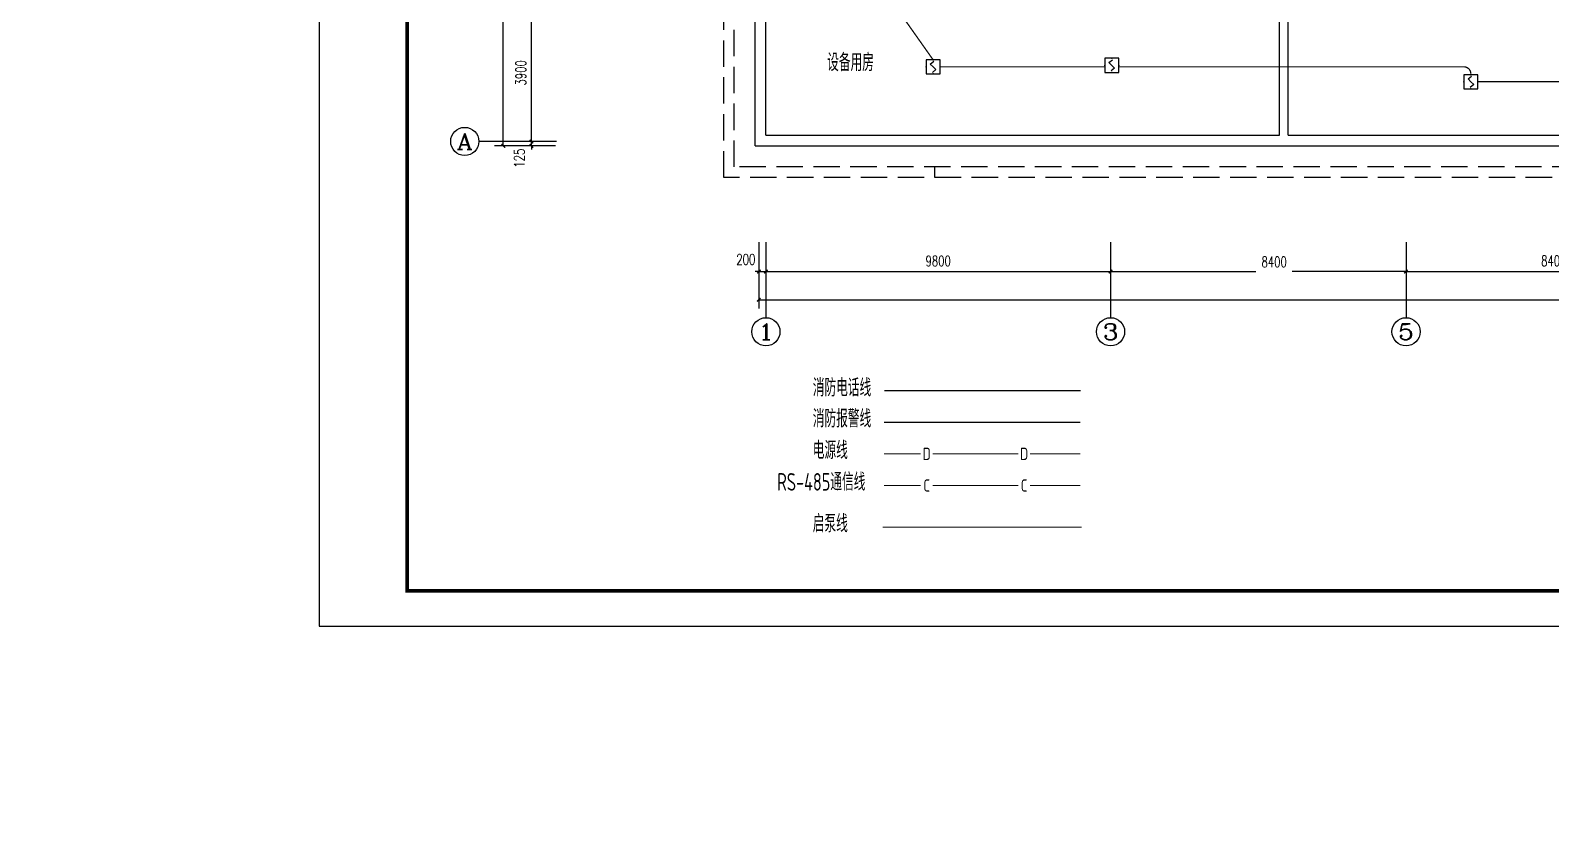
# Model space of a CAD drawing. Extents: x 2166032 to 5302137, y 581493 to 2416206.
# Drawn here: x 2544354 to 2587574, y 1240587 to 1262773 of the extents above; entities that cross this region are included whole.
import ezdxf
from ezdxf.enums import TextEntityAlignment as Align

# ---------------------------------------------------------------- set-up
doc = ezdxf.new("R2010")
doc.units = 0
doc.header["$LTSCALE"] = 1000
doc.header["$MEASUREMENT"] = 0
doc.linetypes.add('CENTER2', pattern=[1.14, 0.75, -0.13, 0.13, -0.13])
doc.linetypes.add('DASH', pattern=[0.35, 0.25, -0.1])
for name, color, linetype in [('AXIS', 3, 'Continuous'), ('AXIS_TEXT', 7, 'Continuous'), ('EQUIP-消防', 3, 'Continuous'), ('PUB_TEXT', 7, 'Continuous'), ('PUB_TITLE', 137, 'Continuous'), ('SIG_TEXT', 7, 'Continuous'), ('WALL', 8, 'Continuous'), ('WIRE-控制', 4, 'TG_F'), ('WIRE-消防', 4, 'Continuous'), ('WIRE-照明', 1, 'Continuous'), ('WIRE-电话', 4, 'CENTER2'), ('地沟', 8, 'Continuous')]:
    doc.layers.add(name, color=color, linetype=linetype)
doc.styles.add('_TCH_AXIS', font='complex_.ttf')
doc.styles.add('_TEL_DIM', font='@tssdeng.shx', dxfattribs={"width": 0.8, "height": 3.5, "bigfont": '!tssdchn.shx'})
doc.styles.add('COMPLEX', font='complex_.ttf')
doc.styles.add('DIM_FONT', font='simplex_.ttf', dxfattribs={"width": 0.7})
doc.styles.get("Standard").update_dxf_attribs({"font": 'tssdeng.shx', "bigfont": 'tssdchn.shx'})
doc.styles.add('TG_LINETYPE', font='SIMPLEX', dxfattribs={"width": 0.8, "height": 3, "bigfont": 'HZTXT'})
doc.styles.add('TG_LINETYPE_THUND', font='SIMPLEX', dxfattribs={"width": 0.8, "height": 5.5, "bigfont": 'HZTXT'})
doc.styles.add('TSSD_REIN', font='tssdeng.shx', dxfattribs={"width": 0.7, "bigfont": 'tssdchn.shx'})
doc.linetypes.add('TG_F', pattern='A,2,-0.3,["F",TG_LINETYPE,S=0.1,R=0,X=-0.23,Y=-0.15],0', length=2.3)
doc.linetypes.add('TG_×', pattern='A,2,0,["×",TG_LINETYPE_THUND,S=0.1,R=0,X=-0.23,Y=-0.21],0', length=2)
doc.dimstyles.new('DIMN', dxfattribs={"dimtxt": 300, "dimasz": 100, "dimexe": 250, "dimexo": 300, "dimgap": 150, "dimtad": 1, "dimdec": 0, "dimzin": 0, "dimdsep": 46, "dimtxsty": 'DIM_FONT', "dimblk": 'ARCHTICK', "dimcen": 0.09, "dimclrt": 7, "dimazin": 2, "dimtfac": 1, "dimtdec": 0, "dimtix": 1, "dimtmove": 2, "dimatfit": 3, "dimldrblk": 'ARCHTICK', "dimfxl": 1, "dimtolj": 1, "dimtzin": 0, "dimarcsym": 0})

# ---------------------------------------------------------------- blocks, each defined once
blk = doc.blocks.new('$equip$00001700')
for p, q in [((-0.5, 0.5), (-0.5, -0.5)), ((0.5, 0.5), (-0.5, 0.5)), ((-0.2, 0.2), (0.05, 0.4)), ((0, 0), (-0.2, 0.2)), ((0, 0), (0.2, -0.2)), ((0.5, -0.5), (0.5, 0.5)), ((-0.5, -0.5), (0.5, -0.5)), ((0.2, -0.2), (-0.05, -0.4))]:
    blk.add_line(p, q)
for p in [(-0.5, 0), (0, 0.5), (0.5, 0), (0, -0.5)]:
    blk.add_point(p)
at = {"flags": 1}
for tag, height, p in [('A', 0.00002, (0, 0)), ('B', 0.4, (0.75, -0.2))]:
    blk.add_attdef(tag, text='', height=height, dxfattribs=at).set_placement(p, align=Align.MIDDLE_CENTER)
blk = doc.blocks.new('_ArchTick')
at = {"color": 0, "linetype": 'ByBlock', "const_width": 0.4}
blk.add_lwpolyline([(-0.5, -0.5), (0.5, 0.5)], dxfattribs=at)
blk = doc.blocks.new('*D2650')
at = {"layer": 'AXIS', "color": 0, "lineweight": -2}
for p, q in [((2565064, 1256748), (2565064, 1255665)), ((2565264, 1256748), (2565264, 1255665)), ((2565064, 1255915), (2564964, 1255915)), ((2565064, 1255915), (2565264, 1255915)), ((2565264, 1255915), (2565364, 1255915))]:
    blk.add_line(p, q, dxfattribs=at)
at = {"layer": 'Defpoints', "color": 0}
for p in [(2565064, 1257048), (2565264, 1257048), (2565264, 1255915)]:
    blk.add_point(p, dxfattribs=at)
at = {"layer": 'AXIS', "color": 0, "lineweight": -2, "xscale": 100, "yscale": 100, "zscale": 100}
blk.add_blockref('_ArchTick', (2565064, 1255915), dxfattribs=at)
at = {"layer": 'AXIS', "color": 0, "lineweight": -2, "xscale": 100, "yscale": 100, "zscale": 100, "rotation": 180}
blk.add_blockref('_ArchTick', (2565264, 1255915), dxfattribs=at)
at = {"layer": 'AXIS', "color": 7, "insert": (2564694, 1256260), "char_height": 300, "attachment_point": 5, "style": 'DIM_FONT'}
blk.add_mtext('\\A1;200', dxfattribs=at)
blk = doc.blocks.new('*D2651')
at = {"layer": 'AXIS', "color": 0, "lineweight": -2}
for p, q in [((2565264, 1256748), (2565264, 1255665)), ((2575064, 1256748), (2575064, 1255665)), ((2565264, 1255915), (2575064, 1255915))]:
    blk.add_line(p, q, dxfattribs=at)
at = {"layer": 'Defpoints', "color": 0}
for p in [(2565264, 1257048), (2575064, 1257048), (2575064, 1255915)]:
    blk.add_point(p, dxfattribs=at)
at = {"layer": 'AXIS', "color": 0, "lineweight": -2, "xscale": 100, "yscale": 100, "zscale": 100, "rotation": 180}
blk.add_blockref('_ArchTick', (2565264, 1255915), dxfattribs=at)
at = {"layer": 'AXIS', "color": 0, "lineweight": -2, "xscale": 100, "yscale": 100, "zscale": 100}
blk.add_blockref('_ArchTick', (2575064, 1255915), dxfattribs=at)
at = {"layer": 'AXIS', "color": 7, "insert": (2570164, 1256217), "char_height": 300, "attachment_point": 5, "style": 'DIM_FONT'}
blk.add_mtext('\\A1;9800', dxfattribs=at)
blk = doc.blocks.new('*D2652')
at = {"layer": 'AXIS', "color": 0, "lineweight": -2}
for p, q in [((2575064, 1256748), (2575064, 1255665)), ((2583464, 1256748), (2583464, 1255665)), ((2575064, 1255915), (2579198, 1255915)), ((2583464, 1255915), (2580231, 1255915))]:
    blk.add_line(p, q, dxfattribs=at)
at = {"layer": 'Defpoints', "color": 0}
for p in [(2575064, 1257048), (2583464, 1257048), (2583464, 1255915)]:
    blk.add_point(p, dxfattribs=at)
at = {"layer": 'AXIS', "color": 0, "lineweight": -2, "xscale": 100, "yscale": 100, "zscale": 100, "rotation": 180}
blk.add_blockref('_ArchTick', (2575064, 1255915), dxfattribs=at)
at = {"layer": 'AXIS', "color": 0, "lineweight": -2, "xscale": 100, "yscale": 100, "zscale": 100}
blk.add_blockref('_ArchTick', (2583464, 1255915), dxfattribs=at)
at = {"layer": 'AXIS', "color": 7, "insert": (2579714, 1256190), "char_height": 300, "attachment_point": 5, "style": 'DIM_FONT'}
blk.add_mtext('\\A1;8400', dxfattribs=at)
blk = doc.blocks.new('*D2653')
at = {"layer": 'AXIS', "color": 0, "lineweight": -2}
for p, q in [((2583464, 1256748), (2583464, 1255665)), ((2591864, 1256748), (2591864, 1255665)), ((2583464, 1255915), (2591864, 1255915))]:
    blk.add_line(p, q, dxfattribs=at)
at = {"layer": 'Defpoints', "color": 0}
for p in [(2583464, 1257048), (2591864, 1257048), (2591864, 1255915)]:
    blk.add_point(p, dxfattribs=at)
at = {"layer": 'AXIS', "color": 0, "lineweight": -2, "xscale": 100, "yscale": 100, "zscale": 100, "rotation": 180}
blk.add_blockref('_ArchTick', (2583464, 1255915), dxfattribs=at)
at = {"layer": 'AXIS', "color": 0, "lineweight": -2, "xscale": 100, "yscale": 100, "zscale": 100}
blk.add_blockref('_ArchTick', (2591864, 1255915), dxfattribs=at)
at = {"layer": 'AXIS', "color": 7, "insert": (2587664, 1256220), "char_height": 300, "attachment_point": 5, "style": 'DIM_FONT'}
blk.add_mtext('\\A1;8400', dxfattribs=at)
blk = doc.blocks.new('*D2663')
at = {"layer": 'AXIS', "color": 0, "lineweight": -2}
for p, q in [((2565064, 1256448), (2565064, 1254865)), ((2642894, 1256448), (2642894, 1254865)), ((2565064, 1255115), (2642894, 1255115))]:
    blk.add_line(p, q, dxfattribs=at)
at = {"layer": 'Defpoints', "color": 0}
for p in [(2565064, 1256748), (2642894, 1256748), (2642894, 1255115)]:
    blk.add_point(p, dxfattribs=at)
at = {"layer": 'AXIS', "color": 0, "lineweight": -2, "xscale": 100, "yscale": 100, "zscale": 100, "rotation": 180}
blk.add_blockref('_ArchTick', (2565064, 1255115), dxfattribs=at)
at = {"layer": 'AXIS', "color": 0, "lineweight": -2, "xscale": 100, "yscale": 100, "zscale": 100}
blk.add_blockref('_ArchTick', (2642894, 1255115), dxfattribs=at)
at = {"layer": 'AXIS', "color": 7, "insert": (2603979, 1255417), "char_height": 300, "attachment_point": 5, "style": 'DIM_FONT'}
blk.add_mtext('\\A1;77830', dxfattribs=at)
blk = doc.blocks.new('*D2671')
at = {"layer": 'AXIS', "color": 0, "lineweight": -2}
for p, q in [((2559162, 1259615), (2558349, 1259615)), ((2559162, 1259490), (2558349, 1259490)), ((2558599, 1259615), (2558599, 1259715)), ((2558599, 1259490), (2558599, 1259615)), ((2558599, 1259490), (2558599, 1259390))]:
    blk.add_line(p, q, dxfattribs=at)
at = {"layer": 'Defpoints', "color": 0}
for p in [(2558599, 1259615), (2559462, 1259615), (2559462, 1259490)]:
    blk.add_point(p, dxfattribs=at)
at = {"layer": 'AXIS', "color": 0, "lineweight": -2, "xscale": 100, "yscale": 100, "zscale": 100}
for p, rotation in [((2558599, 1259615), 270), ((2558599, 1259490), 90)]:
    blk.add_blockref('_ArchTick', p, dxfattribs=dict(at, rotation=rotation))
at = {"layer": 'AXIS', "color": 7, "insert": (2558254, 1259140), "char_height": 300, "attachment_point": 5, "rotation": 90, "style": 'DIM_FONT'}
blk.add_mtext('\\A1;125', dxfattribs=at)
blk = doc.blocks.new('*D2672')
at = {"layer": 'AXIS', "color": 0, "lineweight": -2}
for p, q in [((2559162, 1263515), (2558349, 1263515)), ((2558599, 1259615), (2558599, 1263515)), ((2559162, 1259615), (2558349, 1259615))]:
    blk.add_line(p, q, dxfattribs=at)
at = {"layer": 'Defpoints', "color": 0}
for p in [(2558599, 1263515), (2559462, 1263515), (2559462, 1259615)]:
    blk.add_point(p, dxfattribs=at)
at = {"layer": 'AXIS', "color": 0, "lineweight": -2, "xscale": 100, "yscale": 100, "zscale": 100}
for p, rotation in [((2558599, 1263515), 90), ((2558599, 1259615), 270)]:
    blk.add_blockref('_ArchTick', p, dxfattribs=dict(at, rotation=rotation))
at = {"layer": 'AXIS', "color": 7, "insert": (2558298, 1261565), "char_height": 300, "attachment_point": 5, "rotation": 90, "style": 'DIM_FONT'}
blk.add_mtext('\\A1;3900', dxfattribs=at)
blk = doc.blocks.new('*D2681')
at = {"layer": 'AXIS', "color": 0, "lineweight": -2}
for p, q in [((2559279, 1299115), (2557549, 1299115)), ((2557799, 1259490), (2557799, 1299115)), ((2559279, 1259490), (2557549, 1259490))]:
    blk.add_line(p, q, dxfattribs=at)
at = {"layer": 'Defpoints', "color": 0}
for p in [(2557799, 1299115), (2559579, 1299115), (2559579, 1259490)]:
    blk.add_point(p, dxfattribs=at)
at = {"layer": 'AXIS', "color": 0, "lineweight": -2, "xscale": 100, "yscale": 100, "zscale": 100}
for p, rotation in [((2557799, 1299115), 90), ((2557799, 1259490), 270)]:
    blk.add_blockref('_ArchTick', p, dxfattribs=dict(at, rotation=rotation))
at = {"layer": 'AXIS', "color": 7, "insert": (2557498, 1279303), "char_height": 300, "attachment_point": 5, "rotation": 90, "style": 'DIM_FONT'}
blk.add_mtext('\\A1;39625', dxfattribs=at)
blk = doc.blocks.new('_AXISO')
blk.add_circle((0, 0), 0.5)
at = {"layer": 'AXIS_TEXT', "style": 'COMPLEX', "width": 1.171875}
blk.add_attdef('A', text='', height=0.56, dxfattribs=at).set_placement((-0.25, -0.28), (0.25, -0.28), align=Align.FIT)

msp = doc.modelspace()

# ---------------------------------------------------------------- linework, layer by layer
msp.add_circle((2604640.5, 1020101.3), 438608.5)
at = {"layer": 'AXIS'}
for p, q in [((2559310, 1259615.5), (2557103, 1259615.5)), ((2565264.3, 1256747.9), (2565264.3, 1254603)), ((2575064.3, 1256747.9), (2575064.3, 1254603)), ((2583464.3, 1256747.9), (2583464.3, 1254603))]:
    msp.add_line(p, q, dxfattribs=at)
at = {"layer": 'PUB_TITLE'}
msp.add_lwpolyline([(2552565.3, 1245835.7), (2657665.3, 1245835.7), (2657665.3, 1305235.7), (2552565.3, 1305235.7)], close=True, dxfattribs=at)
at = {"layer": 'PUB_TITLE', "const_width": 100}
msp.add_lwpolyline([(2555065.3, 1246835.7), (2656665.3, 1246835.7), (2656665.3, 1304235.7), (2555065.3, 1304235.7)], close=True, dxfattribs=at)
at = {"layer": 'WALL'}
for p, q in [((2564962.4, 1259490.5), (2564962.4, 1263815.6)), ((2565262.4, 1259790.5), (2565262.4, 1263415.6)), ((2579862.8, 1259790.5), (2579862.8, 1263415.5)), ((2580112.8, 1259790.5), (2580112.8, 1263415.5)), ((2564962.4, 1259490.5), (2579987.8, 1259490.5)), ((2565262.4, 1259790.5), (2579862.8, 1259790.5)), ((2579987.8, 1259490.5), (2600258.6, 1259490.5)), ((2580112.8, 1259790.5), (2600158.6, 1259790.5))]:
    msp.add_line(p, q, dxfattribs=at)
at = {"layer": 'WIRE-控制', "linetype": 'TG_×', "const_width": 35}
msp.add_lwpolyline([(2568582.5, 1248647.3), (2574245.4, 1248647.3)], dxfattribs=at)
at = {"layer": 'WIRE-消防', "linetype": 'Continuous', "const_width": 35}
for points in [[(2567008.8, 1266201.6), (2570018, 1261937.6)], [(2570218, 1261737.6), (2574898.8, 1261737.6)], [(2585507.3, 1261313.8), (2595115.5, 1261313.8)], [(2568624.4, 1251631.1), (2574208.8, 1251631.1)], [(2568624.4, 1249831.9), (2569668.9, 1249831.9)], [(2570006.3, 1249831.9), (2572438, 1249831.9)], [(2572775.5, 1249831.9), (2574208.8, 1249831.9)]]:
    msp.add_lwpolyline(points, dxfattribs=at)
msp.add_lwpolyline([(2575298.8, 1261737.6), (2585107.3, 1261737.6, -0.4142136), (2585307.3, 1261537.6), (2585307.3, 1261513.8)], format="xyb", dxfattribs=at)
at = {"layer": 'WIRE-照明', "color": 1, "linetype": 'Continuous', "const_width": 35}
for points in [[(2568624.4, 1250731.5), (2569668.9, 1250731.5)], [(2570006.3, 1250731.5), (2572438, 1250731.5)], [(2572775.5, 1250731.5), (2574208.8, 1250731.5)]]:
    msp.add_lwpolyline(points, dxfattribs=at)
at = {"layer": 'WIRE-电话', "linetype": 'CENTER2', "const_width": 35}
msp.add_lwpolyline([(2568627.9, 1252530.7), (2574211.9, 1252530.7)], dxfattribs=at)
at = {"layer": '地沟', "linetype": 'DASH', "ltscale": 3}
for p, q in [((2564364.3, 1258890.5), (2564364.3, 1286315.5)), ((2626164.3, 1258890.5), (2564364.3, 1258890.5)), ((2570053.7, 1258890.5), (2570053.7, 1258590.5))]:
    msp.add_line(p, q, dxfattribs=at)
msp.add_lwpolyline([(2594964.3, 1258590.5), (2564064.3, 1258590.5), (2564064.3, 1286615.5)], dxfattribs=at)

# ---------------------------------------------------------------- block references
at = {"layer": 'AXIS'}
ref = msp.add_blockref('_AXISO', (2556703, 1259615.5), dxfattribs=dict(at, xscale=800, yscale=800, zscale=800))
ref.add_attrib('A', 'A', dxfattribs={"layer": 'AXIS_TEXT', "height": 452.5, "style": '_TCH_AXIS'}).set_placement((2556476.7, 1259389.2), (2556929.3, 1259389.2), align=Align.FIT)
ref = msp.add_blockref('_AXISO', (2565264.3, 1254203), dxfattribs=dict(at, xscale=800, yscale=800, zscale=800))
ref.add_attrib('A', '1', dxfattribs={"layer": 'AXIS_TEXT', "height": 452.5, "style": '_TCH_AXIS', "width": 1.388087}).set_placement((2565038.1, 1253976.7), (2565490.6, 1253976.7), align=Align.FIT)
ref = msp.add_blockref('_AXISO', (2575064.3, 1254203), dxfattribs=dict(at, xscale=800, yscale=800, zscale=800))
ref.add_attrib('A', '3', dxfattribs={"layer": 'AXIS_TEXT', "height": 452.5, "style": '_TCH_AXIS', "width": 1.049113}).set_placement((2574838.1, 1253976.7), (2575290.6, 1253976.7), align=Align.FIT)
ref = msp.add_blockref('_AXISO', (2583464.3, 1254203), dxfattribs=dict(at, xscale=800, yscale=800, zscale=800))
ref.add_attrib('A', '5', dxfattribs={"layer": 'AXIS_TEXT', "height": 452.5, "style": '_TCH_AXIS', "width": 1.049113}).set_placement((2583238.1, 1253976.7), (2583690.6, 1253976.7), align=Align.FIT)
at = {"layer": 'EQUIP-消防', "xscale": 400, "yscale": 400, "zscale": 400}
for p in [(2570018, 1261737.6), (2575098.8, 1261779.1), (2585307.3, 1261313.8)]:
    msp.add_blockref('$equip$00001700', p, dxfattribs=at)

# ---------------------------------------------------------------- texts
at = {"layer": 'PUB_TEXT', "style": 'TSSD_REIN', "width": 0.7}
for s, p in [('设备用房', (2567006.1, 1261612.9)), ('消防电话线', (2566596.6, 1252363.5)), ('消防报警线', (2566596.6, 1251483.9)), ('电源线', (2566596.6, 1250584.3)), ('RS-485通信线', (2565583.3, 1249684.7)), ('启泵线', (2566596.6, 1248500.2))]:
    msp.add_text(s, height=500, dxfattribs=at).set_placement(p)
at = {"layer": 'SIG_TEXT', "style": '_TEL_DIM', "width": 0.8}
for s, p in [('D', (2569837.6, 1250731.5)), ('D', (2572606.8, 1250731.5)), ('C', (2569837.6, 1249831.9)), ('C', (2572606.8, 1249831.9))]:
    msp.add_text(s, height=350, dxfattribs=at).set_placement(p, align=Align.MIDDLE_CENTER)

# ---------------------------------------------------------------- dimensions: what is measured, and where the dimension line sits
at = {"layer": 'AXIS'}
for p1, p2, distance, picture, middle in [((2559578.6, 1259490.5), (2559578.6, 1299115.5), 1779.7, '*D2681', (2557497.5, 1279303)), ((2559461.8, 1259615.5), (2559461.8, 1263515.5), 862.9, '*D2672', (2558297.5, 1261565.5)), ((2565264.3, 1257047.9), (2575064.3, 1257047.9), -1132.4, '*D2651', (2570164.3, 1256216.8)), ((2583464.3, 1257047.9), (2591864.3, 1257047.9), -1132.4, '*D2653', (2587664.3, 1256220.3)), ((2565064.3, 1256747.9), (2642894.3, 1256747.9), -1632.4, '*D2663', (2603979.3, 1255416.8))]:
    dim = msp.add_aligned_dim(p1=p1, p2=p2, distance=distance, dimstyle='DIMN', dxfattribs=at)
    dim.commit()
    dim.dimension.update_dxf_attribs({"geometry": picture, "text_midpoint": middle})
for base, p1, p2, angle, picture, middle in [((2558598.9, 1259615.5), (2559461.8, 1259490.5), (2559461.8, 1259615.5), 90, '*D2671', (2558253.9, 1259140.5)), ((2565264.3, 1255915.5), (2565064.3, 1257047.9), (2565264.3, 1257047.9), 0, '*D2650', (2564694.3, 1256260.5)), ((2583464.3, 1255915.5), (2575064.3, 1257047.9), (2583464.3, 1257047.9), 0, '*D2652', (2579714.3, 1256190.5))]:
    dim = msp.add_linear_dim(base=base, p1=p1, p2=p2, angle=angle, dimstyle='DIMN', dxfattribs=at)
    dim.commit()
    dim.dimension.update_dxf_attribs({"geometry": picture, "text_midpoint": middle, "dimtype": 161})

doc.saveas('drawing.dxf')
